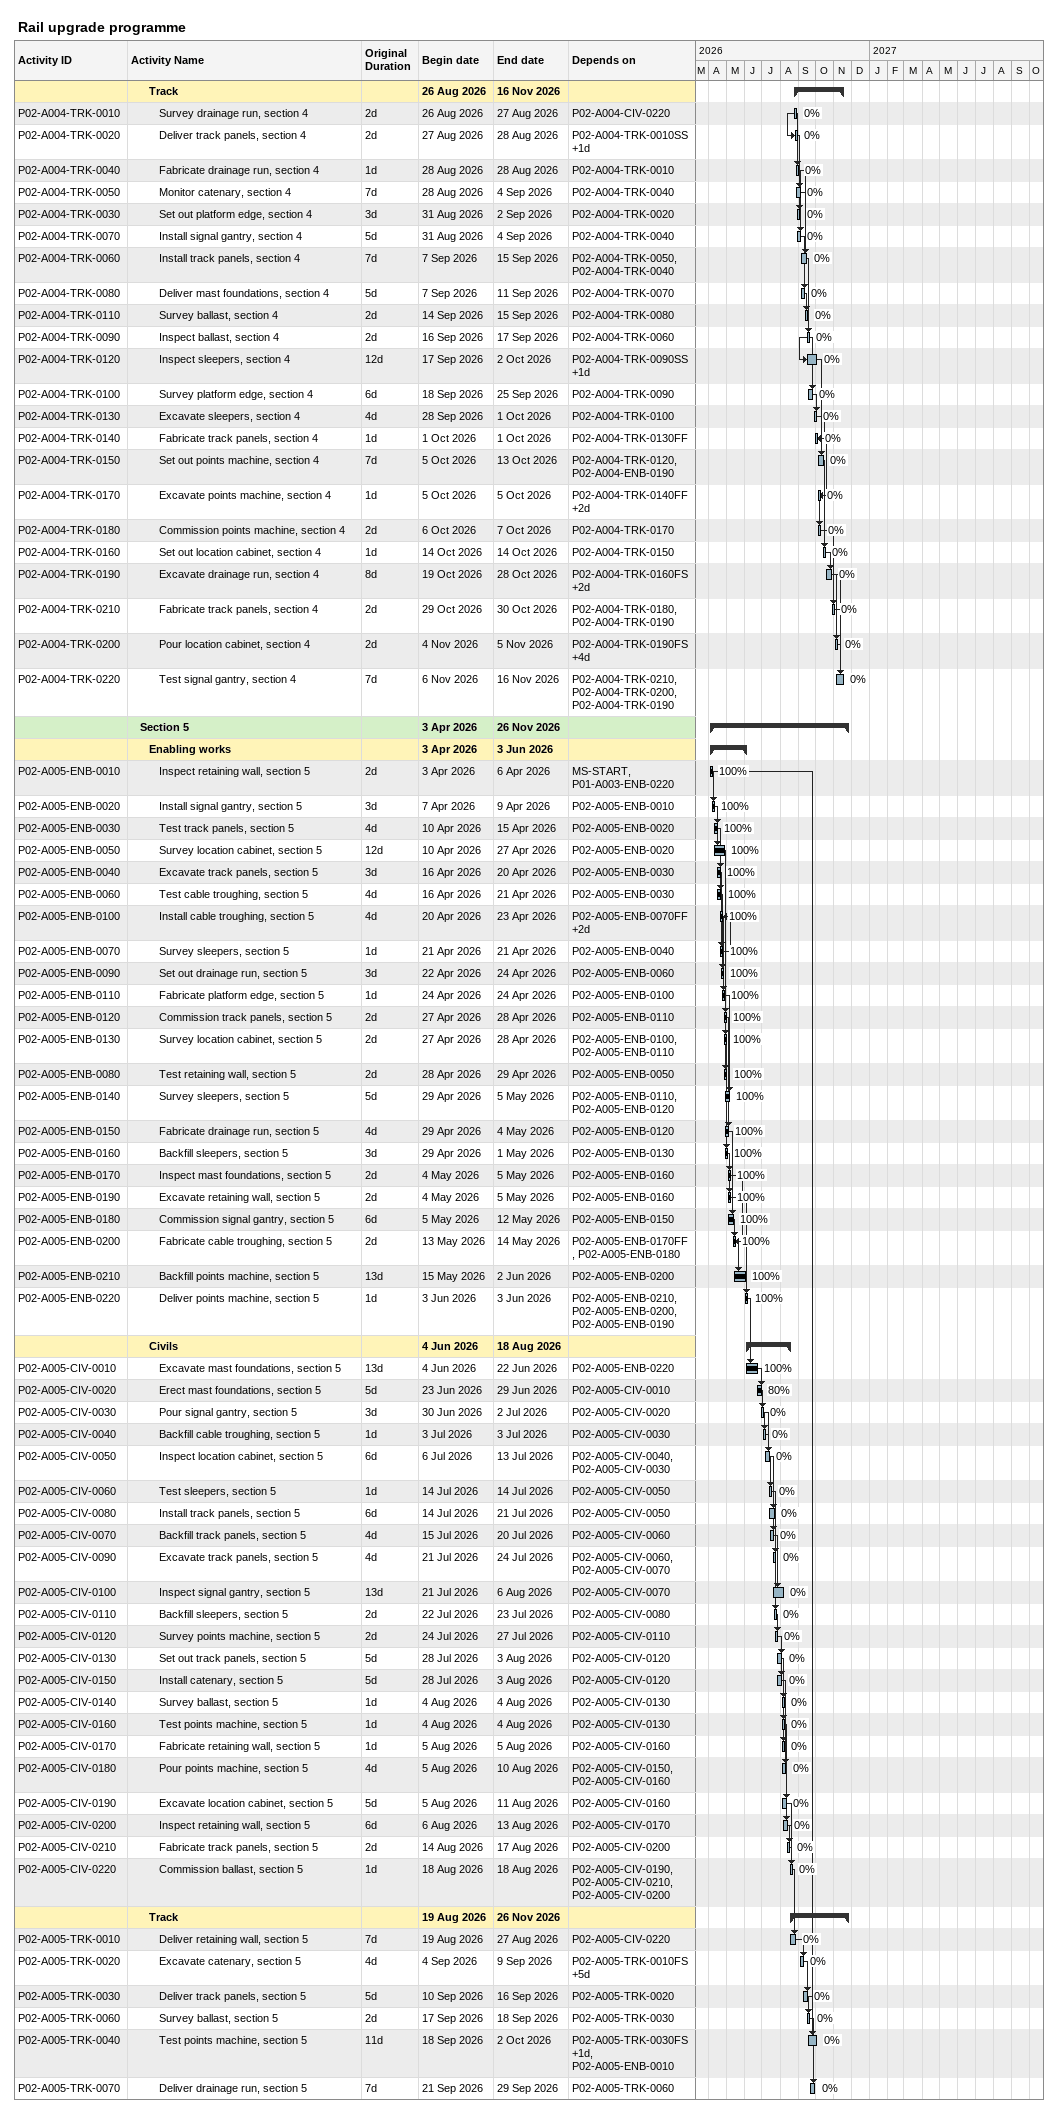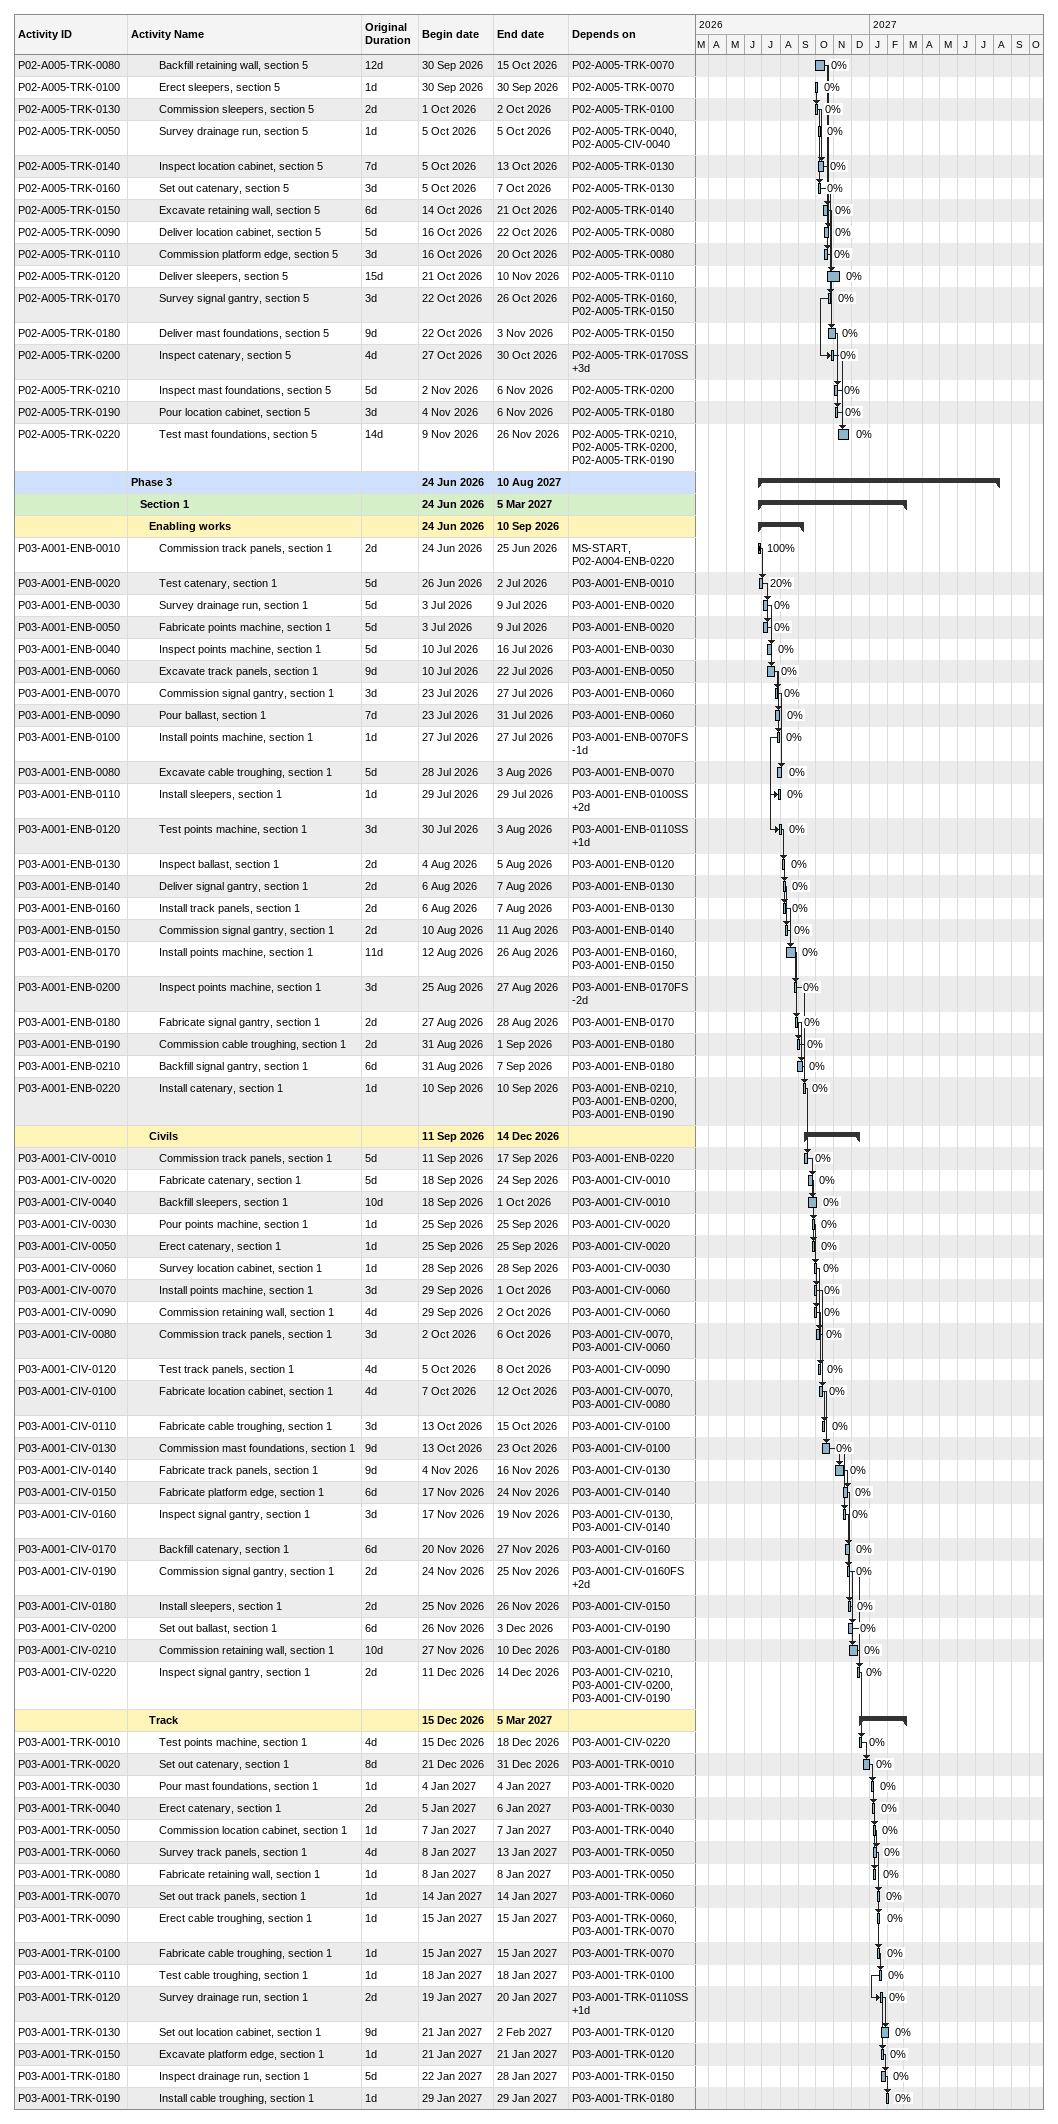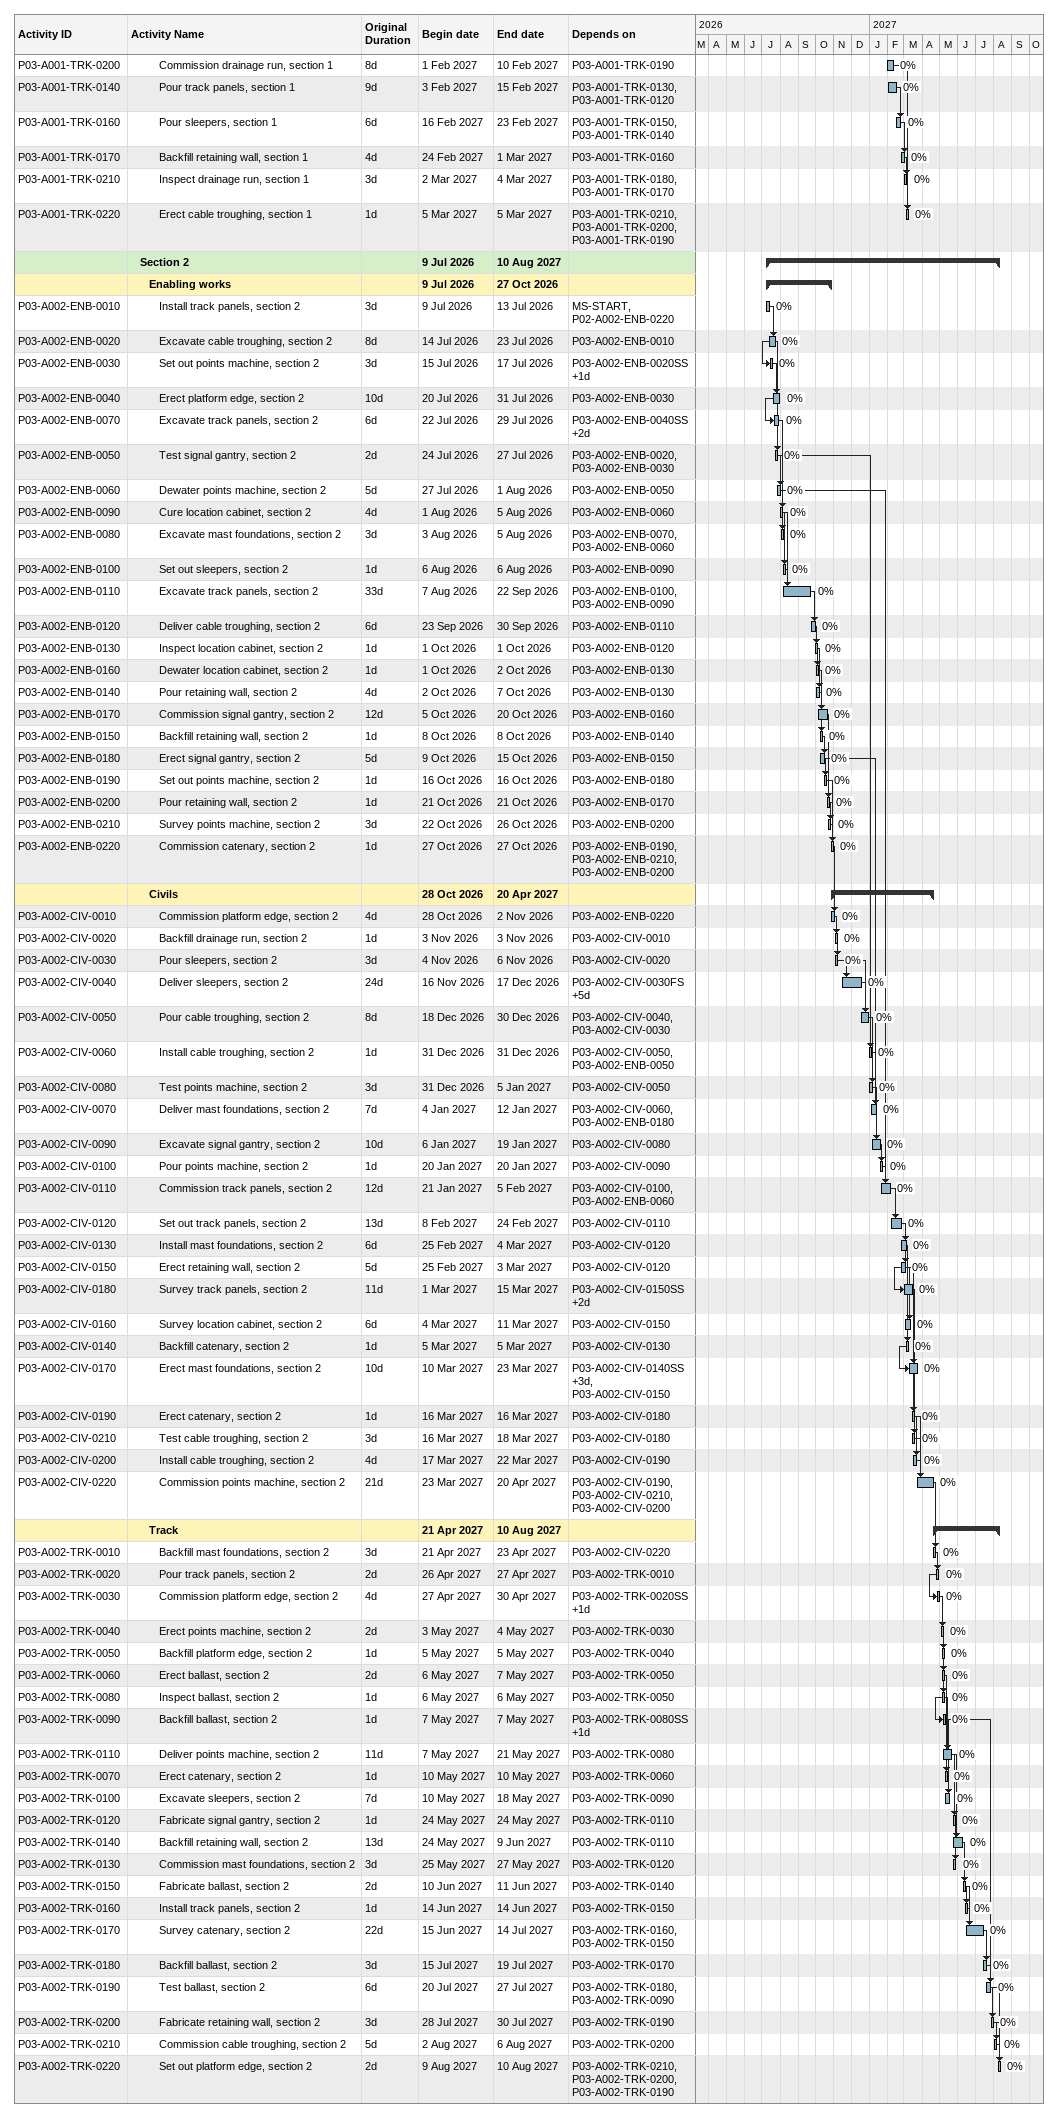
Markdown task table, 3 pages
Rail upgrade programme

| ID | Level | Task | Original duration | Start | Finish | Predecessors | % complete |
|---|---|---|---|---|---|---|---|
|  | 3 | **Track** |  | 2026-08-26 | 2026-11-16 |  |  |
| P02-A004-TRK-0010 | 4 | Survey drainage run, section 4 | 2d | 2026-08-26 | 2026-08-27 | P02-A004-CIV-0220 | 0 |
| P02-A004-TRK-0020 | 4 | Deliver track panels, section 4 | 2d | 2026-08-27 | 2026-08-28 | P02-A004-TRK-0010SS+1d | 0 |
| P02-A004-TRK-0040 | 4 | Fabricate drainage run, section 4 | 1d | 2026-08-28 | 2026-08-28 | P02-A004-TRK-0010 | 0 |
| P02-A004-TRK-0050 | 4 | Monitor catenary, section 4 | 7d | 2026-08-28 | 2026-09-04 | P02-A004-TRK-0040 | 0 |
| P02-A004-TRK-0030 | 4 | Set out platform edge, section 4 | 3d | 2026-08-31 | 2026-09-02 | P02-A004-TRK-0020 | 0 |
| P02-A004-TRK-0070 | 4 | Install signal gantry, section 4 | 5d | 2026-08-31 | 2026-09-04 | P02-A004-TRK-0040 | 0 |
| P02-A004-TRK-0060 | 4 | Install track panels, section 4 | 7d | 2026-09-07 | 2026-09-15 | P02-A004-TRK-0050, P02-A004-TRK-0040 | 0 |
| P02-A004-TRK-0080 | 4 | Deliver mast foundations, section 4 | 5d | 2026-09-07 | 2026-09-11 | P02-A004-TRK-0070 | 0 |
| P02-A004-TRK-0110 | 4 | Survey ballast, section 4 | 2d | 2026-09-14 | 2026-09-15 | P02-A004-TRK-0080 | 0 |
| P02-A004-TRK-0090 | 4 | Inspect ballast, section 4 | 2d | 2026-09-16 | 2026-09-17 | P02-A004-TRK-0060 | 0 |
| P02-A004-TRK-0120 | 4 | Inspect sleepers, section 4 | 12d | 2026-09-17 | 2026-10-02 | P02-A004-TRK-0090SS+1d | 0 |
| P02-A004-TRK-0100 | 4 | Survey platform edge, section 4 | 6d | 2026-09-18 | 2026-09-25 | P02-A004-TRK-0090 | 0 |
| P02-A004-TRK-0130 | 4 | Excavate sleepers, section 4 | 4d | 2026-09-28 | 2026-10-01 | P02-A004-TRK-0100 | 0 |
| P02-A004-TRK-0140 | 4 | Fabricate track panels, section 4 | 1d | 2026-10-01 | 2026-10-01 | P02-A004-TRK-0130FF | 0 |
| P02-A004-TRK-0150 | 4 | Set out points machine, section 4 | 7d | 2026-10-05 | 2026-10-13 | P02-A004-TRK-0120, P02-A004-ENB-0190 | 0 |
| P02-A004-TRK-0170 | 4 | Excavate points machine, section 4 | 1d | 2026-10-05 | 2026-10-05 | P02-A004-TRK-0140FF+2d | 0 |
| P02-A004-TRK-0180 | 4 | Commission points machine, section 4 | 2d | 2026-10-06 | 2026-10-07 | P02-A004-TRK-0170 | 0 |
| P02-A004-TRK-0160 | 4 | Set out location cabinet, section 4 | 1d | 2026-10-14 | 2026-10-14 | P02-A004-TRK-0150 | 0 |
| P02-A004-TRK-0190 | 4 | Excavate drainage run, section 4 | 8d | 2026-10-19 | 2026-10-28 | P02-A004-TRK-0160FS+2d | 0 |
| P02-A004-TRK-0210 | 4 | Fabricate track panels, section 4 | 2d | 2026-10-29 | 2026-10-30 | P02-A004-TRK-0180, P02-A004-TRK-0190 | 0 |
| P02-A004-TRK-0200 | 4 | Pour location cabinet, section 4 | 2d | 2026-11-04 | 2026-11-05 | P02-A004-TRK-0190FS+4d | 0 |
| P02-A004-TRK-0220 | 4 | Test signal gantry, section 4 | 7d | 2026-11-06 | 2026-11-16 | P02-A004-TRK-0210, P02-A004-TRK-0200, P02-A004-TRK-0190 | 0 |
|  | 2 | **Section 5** |  | 2026-04-03 | 2026-11-26 |  |  |
|  | 3 | **Enabling works** |  | 2026-04-03 | 2026-06-03 |  |  |
| P02-A005-ENB-0010 | 4 | Inspect retaining wall, section 5 | 2d | 2026-04-03 | 2026-04-06 | MS-START, P01-A003-ENB-0220 | 100 |
| P02-A005-ENB-0020 | 4 | Install signal gantry, section 5 | 3d | 2026-04-07 | 2026-04-09 | P02-A005-ENB-0010 | 100 |
| P02-A005-ENB-0030 | 4 | Test track panels, section 5 | 4d | 2026-04-10 | 2026-04-15 | P02-A005-ENB-0020 | 100 |
| P02-A005-ENB-0050 | 4 | Survey location cabinet, section 5 | 12d | 2026-04-10 | 2026-04-27 | P02-A005-ENB-0020 | 100 |
| P02-A005-ENB-0040 | 4 | Excavate track panels, section 5 | 3d | 2026-04-16 | 2026-04-20 | P02-A005-ENB-0030 | 100 |
| P02-A005-ENB-0060 | 4 | Test cable troughing, section 5 | 4d | 2026-04-16 | 2026-04-21 | P02-A005-ENB-0030 | 100 |
| P02-A005-ENB-0100 | 4 | Install cable troughing, section 5 | 4d | 2026-04-20 | 2026-04-23 | P02-A005-ENB-0070FF+2d | 100 |
| P02-A005-ENB-0070 | 4 | Survey sleepers, section 5 | 1d | 2026-04-21 | 2026-04-21 | P02-A005-ENB-0040 | 100 |
| P02-A005-ENB-0090 | 4 | Set out drainage run, section 5 | 3d | 2026-04-22 | 2026-04-24 | P02-A005-ENB-0060 | 100 |
| P02-A005-ENB-0110 | 4 | Fabricate platform edge, section 5 | 1d | 2026-04-24 | 2026-04-24 | P02-A005-ENB-0100 | 100 |
| P02-A005-ENB-0120 | 4 | Commission track panels, section 5 | 2d | 2026-04-27 | 2026-04-28 | P02-A005-ENB-0110 | 100 |
| P02-A005-ENB-0130 | 4 | Survey location cabinet, section 5 | 2d | 2026-04-27 | 2026-04-28 | P02-A005-ENB-0100, P02-A005-ENB-0110 | 100 |
| P02-A005-ENB-0080 | 4 | Test retaining wall, section 5 | 2d | 2026-04-28 | 2026-04-29 | P02-A005-ENB-0050 | 100 |
| P02-A005-ENB-0140 | 4 | Survey sleepers, section 5 | 5d | 2026-04-29 | 2026-05-05 | P02-A005-ENB-0110, P02-A005-ENB-0120 | 100 |
| P02-A005-ENB-0150 | 4 | Fabricate drainage run, section 5 | 4d | 2026-04-29 | 2026-05-04 | P02-A005-ENB-0120 | 100 |
| P02-A005-ENB-0160 | 4 | Backfill sleepers, section 5 | 3d | 2026-04-29 | 2026-05-01 | P02-A005-ENB-0130 | 100 |
| P02-A005-ENB-0170 | 4 | Inspect mast foundations, section 5 | 2d | 2026-05-04 | 2026-05-05 | P02-A005-ENB-0160 | 100 |
| P02-A005-ENB-0190 | 4 | Excavate retaining wall, section 5 | 2d | 2026-05-04 | 2026-05-05 | P02-A005-ENB-0160 | 100 |
| P02-A005-ENB-0180 | 4 | Commission signal gantry, section 5 | 6d | 2026-05-05 | 2026-05-12 | P02-A005-ENB-0150 | 100 |
| P02-A005-ENB-0200 | 4 | Fabricate cable troughing, section 5 | 2d | 2026-05-13 | 2026-05-14 | P02-A005-ENB-0170FF, P02-A005-ENB-0180 | 100 |
| P02-A005-ENB-0210 | 4 | Backfill points machine, section 5 | 13d | 2026-05-15 | 2026-06-02 | P02-A005-ENB-0200 | 100 |
| P02-A005-ENB-0220 | 4 | Deliver points machine, section 5 | 1d | 2026-06-03 | 2026-06-03 | P02-A005-ENB-0210, P02-A005-ENB-0200, P02-A005-ENB-0190 | 100 |
|  | 3 | **Civils** |  | 2026-06-04 | 2026-08-18 |  |  |
| P02-A005-CIV-0010 | 4 | Excavate mast foundations, section 5 | 13d | 2026-06-04 | 2026-06-22 | P02-A005-ENB-0220 | 100 |
| P02-A005-CIV-0020 | 4 | Erect mast foundations, section 5 | 5d | 2026-06-23 | 2026-06-29 | P02-A005-CIV-0010 | 80 |
| P02-A005-CIV-0030 | 4 | Pour signal gantry, section 5 | 3d | 2026-06-30 | 2026-07-02 | P02-A005-CIV-0020 | 0 |
| P02-A005-CIV-0040 | 4 | Backfill cable troughing, section 5 | 1d | 2026-07-03 | 2026-07-03 | P02-A005-CIV-0030 | 0 |
| P02-A005-CIV-0050 | 4 | Inspect location cabinet, section 5 | 6d | 2026-07-06 | 2026-07-13 | P02-A005-CIV-0040, P02-A005-CIV-0030 | 0 |
| P02-A005-CIV-0060 | 4 | Test sleepers, section 5 | 1d | 2026-07-14 | 2026-07-14 | P02-A005-CIV-0050 | 0 |
| P02-A005-CIV-0080 | 4 | Install track panels, section 5 | 6d | 2026-07-14 | 2026-07-21 | P02-A005-CIV-0050 | 0 |
| P02-A005-CIV-0070 | 4 | Backfill track panels, section 5 | 4d | 2026-07-15 | 2026-07-20 | P02-A005-CIV-0060 | 0 |
| P02-A005-CIV-0090 | 4 | Excavate track panels, section 5 | 4d | 2026-07-21 | 2026-07-24 | P02-A005-CIV-0060, P02-A005-CIV-0070 | 0 |
| P02-A005-CIV-0100 | 4 | Inspect signal gantry, section 5 | 13d | 2026-07-21 | 2026-08-06 | P02-A005-CIV-0070 | 0 |
| P02-A005-CIV-0110 | 4 | Backfill sleepers, section 5 | 2d | 2026-07-22 | 2026-07-23 | P02-A005-CIV-0080 | 0 |
| P02-A005-CIV-0120 | 4 | Survey points machine, section 5 | 2d | 2026-07-24 | 2026-07-27 | P02-A005-CIV-0110 | 0 |
| P02-A005-CIV-0130 | 4 | Set out track panels, section 5 | 5d | 2026-07-28 | 2026-08-03 | P02-A005-CIV-0120 | 0 |
| P02-A005-CIV-0150 | 4 | Install catenary, section 5 | 5d | 2026-07-28 | 2026-08-03 | P02-A005-CIV-0120 | 0 |
| P02-A005-CIV-0140 | 4 | Survey ballast, section 5 | 1d | 2026-08-04 | 2026-08-04 | P02-A005-CIV-0130 | 0 |
| P02-A005-CIV-0160 | 4 | Test points machine, section 5 | 1d | 2026-08-04 | 2026-08-04 | P02-A005-CIV-0130 | 0 |
| P02-A005-CIV-0170 | 4 | Fabricate retaining wall, section 5 | 1d | 2026-08-05 | 2026-08-05 | P02-A005-CIV-0160 | 0 |
| P02-A005-CIV-0180 | 4 | Pour points machine, section 5 | 4d | 2026-08-05 | 2026-08-10 | P02-A005-CIV-0150, P02-A005-CIV-0160 | 0 |
| P02-A005-CIV-0190 | 4 | Excavate location cabinet, section 5 | 5d | 2026-08-05 | 2026-08-11 | P02-A005-CIV-0160 | 0 |
| P02-A005-CIV-0200 | 4 | Inspect retaining wall, section 5 | 6d | 2026-08-06 | 2026-08-13 | P02-A005-CIV-0170 | 0 |
| P02-A005-CIV-0210 | 4 | Fabricate track panels, section 5 | 2d | 2026-08-14 | 2026-08-17 | P02-A005-CIV-0200 | 0 |
| P02-A005-CIV-0220 | 4 | Commission ballast, section 5 | 1d | 2026-08-18 | 2026-08-18 | P02-A005-CIV-0190, P02-A005-CIV-0210, P02-A005-CIV-0200 | 0 |
|  | 3 | **Track** |  | 2026-08-19 | 2026-11-26 |  |  |
| P02-A005-TRK-0010 | 4 | Deliver retaining wall, section 5 | 7d | 2026-08-19 | 2026-08-27 | P02-A005-CIV-0220 | 0 |
| P02-A005-TRK-0020 | 4 | Excavate catenary, section 5 | 4d | 2026-09-04 | 2026-09-09 | P02-A005-TRK-0010FS+5d | 0 |
| P02-A005-TRK-0030 | 4 | Deliver track panels, section 5 | 5d | 2026-09-10 | 2026-09-16 | P02-A005-TRK-0020 | 0 |
| P02-A005-TRK-0060 | 4 | Survey ballast, section 5 | 2d | 2026-09-17 | 2026-09-18 | P02-A005-TRK-0030 | 0 |
| P02-A005-TRK-0040 | 4 | Test points machine, section 5 | 11d | 2026-09-18 | 2026-10-02 | P02-A005-TRK-0030FS+1d, P02-A005-ENB-0010 | 0 |
| P02-A005-TRK-0070 | 4 | Deliver drainage run, section 5 | 7d | 2026-09-21 | 2026-09-29 | P02-A005-TRK-0060 | 0 |
| P02-A005-TRK-0080 | 4 | Backfill retaining wall, section 5 | 12d | 2026-09-30 | 2026-10-15 | P02-A005-TRK-0070 | 0 |
| P02-A005-TRK-0100 | 4 | Erect sleepers, section 5 | 1d | 2026-09-30 | 2026-09-30 | P02-A005-TRK-0070 | 0 |
| P02-A005-TRK-0130 | 4 | Commission sleepers, section 5 | 2d | 2026-10-01 | 2026-10-02 | P02-A005-TRK-0100 | 0 |
| P02-A005-TRK-0050 | 4 | Survey drainage run, section 5 | 1d | 2026-10-05 | 2026-10-05 | P02-A005-TRK-0040, P02-A005-CIV-0040 | 0 |
| P02-A005-TRK-0140 | 4 | Inspect location cabinet, section 5 | 7d | 2026-10-05 | 2026-10-13 | P02-A005-TRK-0130 | 0 |
| P02-A005-TRK-0160 | 4 | Set out catenary, section 5 | 3d | 2026-10-05 | 2026-10-07 | P02-A005-TRK-0130 | 0 |
| P02-A005-TRK-0150 | 4 | Excavate retaining wall, section 5 | 6d | 2026-10-14 | 2026-10-21 | P02-A005-TRK-0140 | 0 |
| P02-A005-TRK-0090 | 4 | Deliver location cabinet, section 5 | 5d | 2026-10-16 | 2026-10-22 | P02-A005-TRK-0080 | 0 |
| P02-A005-TRK-0110 | 4 | Commission platform edge, section 5 | 3d | 2026-10-16 | 2026-10-20 | P02-A005-TRK-0080 | 0 |
| P02-A005-TRK-0120 | 4 | Deliver sleepers, section 5 | 15d | 2026-10-21 | 2026-11-10 | P02-A005-TRK-0110 | 0 |
| P02-A005-TRK-0170 | 4 | Survey signal gantry, section 5 | 3d | 2026-10-22 | 2026-10-26 | P02-A005-TRK-0160, P02-A005-TRK-0150 | 0 |
| P02-A005-TRK-0180 | 4 | Deliver mast foundations, section 5 | 9d | 2026-10-22 | 2026-11-03 | P02-A005-TRK-0150 | 0 |
| P02-A005-TRK-0200 | 4 | Inspect catenary, section 5 | 4d | 2026-10-27 | 2026-10-30 | P02-A005-TRK-0170SS+3d | 0 |
| P02-A005-TRK-0210 | 4 | Inspect mast foundations, section 5 | 5d | 2026-11-02 | 2026-11-06 | P02-A005-TRK-0200 | 0 |
| P02-A005-TRK-0190 | 4 | Pour location cabinet, section 5 | 3d | 2026-11-04 | 2026-11-06 | P02-A005-TRK-0180 | 0 |
| P02-A005-TRK-0220 | 4 | Test mast foundations, section 5 | 14d | 2026-11-09 | 2026-11-26 | P02-A005-TRK-0210, P02-A005-TRK-0200, P02-A005-TRK-0190 | 0 |
|  | 1 | **Phase 3** |  | 2026-06-24 | 2027-08-10 |  |  |
|  | 2 | **Section 1** |  | 2026-06-24 | 2027-03-05 |  |  |
|  | 3 | **Enabling works** |  | 2026-06-24 | 2026-09-10 |  |  |
| P03-A001-ENB-0010 | 4 | Commission track panels, section 1 | 2d | 2026-06-24 | 2026-06-25 | MS-START, P02-A004-ENB-0220 | 100 |
| P03-A001-ENB-0020 | 4 | Test catenary, section 1 | 5d | 2026-06-26 | 2026-07-02 | P03-A001-ENB-0010 | 20 |
| P03-A001-ENB-0030 | 4 | Survey drainage run, section 1 | 5d | 2026-07-03 | 2026-07-09 | P03-A001-ENB-0020 | 0 |
| P03-A001-ENB-0050 | 4 | Fabricate points machine, section 1 | 5d | 2026-07-03 | 2026-07-09 | P03-A001-ENB-0020 | 0 |
| P03-A001-ENB-0040 | 4 | Inspect points machine, section 1 | 5d | 2026-07-10 | 2026-07-16 | P03-A001-ENB-0030 | 0 |
| P03-A001-ENB-0060 | 4 | Excavate track panels, section 1 | 9d | 2026-07-10 | 2026-07-22 | P03-A001-ENB-0050 | 0 |
| P03-A001-ENB-0070 | 4 | Commission signal gantry, section 1 | 3d | 2026-07-23 | 2026-07-27 | P03-A001-ENB-0060 | 0 |
| P03-A001-ENB-0090 | 4 | Pour ballast, section 1 | 7d | 2026-07-23 | 2026-07-31 | P03-A001-ENB-0060 | 0 |
| P03-A001-ENB-0100 | 4 | Install points machine, section 1 | 1d | 2026-07-27 | 2026-07-27 | P03-A001-ENB-0070FS-1d | 0 |
| P03-A001-ENB-0080 | 4 | Excavate cable troughing, section 1 | 5d | 2026-07-28 | 2026-08-03 | P03-A001-ENB-0070 | 0 |
| P03-A001-ENB-0110 | 4 | Install sleepers, section 1 | 1d | 2026-07-29 | 2026-07-29 | P03-A001-ENB-0100SS+2d | 0 |
| P03-A001-ENB-0120 | 4 | Test points machine, section 1 | 3d | 2026-07-30 | 2026-08-03 | P03-A001-ENB-0110SS+1d | 0 |
| P03-A001-ENB-0130 | 4 | Inspect ballast, section 1 | 2d | 2026-08-04 | 2026-08-05 | P03-A001-ENB-0120 | 0 |
| P03-A001-ENB-0140 | 4 | Deliver signal gantry, section 1 | 2d | 2026-08-06 | 2026-08-07 | P03-A001-ENB-0130 | 0 |
| P03-A001-ENB-0160 | 4 | Install track panels, section 1 | 2d | 2026-08-06 | 2026-08-07 | P03-A001-ENB-0130 | 0 |
| P03-A001-ENB-0150 | 4 | Commission signal gantry, section 1 | 2d | 2026-08-10 | 2026-08-11 | P03-A001-ENB-0140 | 0 |
| P03-A001-ENB-0170 | 4 | Install points machine, section 1 | 11d | 2026-08-12 | 2026-08-26 | P03-A001-ENB-0160, P03-A001-ENB-0150 | 0 |
| P03-A001-ENB-0200 | 4 | Inspect points machine, section 1 | 3d | 2026-08-25 | 2026-08-27 | P03-A001-ENB-0170FS-2d | 0 |
| P03-A001-ENB-0180 | 4 | Fabricate signal gantry, section 1 | 2d | 2026-08-27 | 2026-08-28 | P03-A001-ENB-0170 | 0 |
| P03-A001-ENB-0190 | 4 | Commission cable troughing, section 1 | 2d | 2026-08-31 | 2026-09-01 | P03-A001-ENB-0180 | 0 |
| P03-A001-ENB-0210 | 4 | Backfill signal gantry, section 1 | 6d | 2026-08-31 | 2026-09-07 | P03-A001-ENB-0180 | 0 |
| P03-A001-ENB-0220 | 4 | Install catenary, section 1 | 1d | 2026-09-10 | 2026-09-10 | P03-A001-ENB-0210, P03-A001-ENB-0200, P03-A001-ENB-0190 | 0 |
|  | 3 | **Civils** |  | 2026-09-11 | 2026-12-14 |  |  |
| P03-A001-CIV-0010 | 4 | Commission track panels, section 1 | 5d | 2026-09-11 | 2026-09-17 | P03-A001-ENB-0220 | 0 |
| P03-A001-CIV-0020 | 4 | Fabricate catenary, section 1 | 5d | 2026-09-18 | 2026-09-24 | P03-A001-CIV-0010 | 0 |
| P03-A001-CIV-0040 | 4 | Backfill sleepers, section 1 | 10d | 2026-09-18 | 2026-10-01 | P03-A001-CIV-0010 | 0 |
| P03-A001-CIV-0030 | 4 | Pour points machine, section 1 | 1d | 2026-09-25 | 2026-09-25 | P03-A001-CIV-0020 | 0 |
| P03-A001-CIV-0050 | 4 | Erect catenary, section 1 | 1d | 2026-09-25 | 2026-09-25 | P03-A001-CIV-0020 | 0 |
| P03-A001-CIV-0060 | 4 | Survey location cabinet, section 1 | 1d | 2026-09-28 | 2026-09-28 | P03-A001-CIV-0030 | 0 |
| P03-A001-CIV-0070 | 4 | Install points machine, section 1 | 3d | 2026-09-29 | 2026-10-01 | P03-A001-CIV-0060 | 0 |
| P03-A001-CIV-0090 | 4 | Commission retaining wall, section 1 | 4d | 2026-09-29 | 2026-10-02 | P03-A001-CIV-0060 | 0 |
| P03-A001-CIV-0080 | 4 | Commission track panels, section 1 | 3d | 2026-10-02 | 2026-10-06 | P03-A001-CIV-0070, P03-A001-CIV-0060 | 0 |
| P03-A001-CIV-0120 | 4 | Test track panels, section 1 | 4d | 2026-10-05 | 2026-10-08 | P03-A001-CIV-0090 | 0 |
| P03-A001-CIV-0100 | 4 | Fabricate location cabinet, section 1 | 4d | 2026-10-07 | 2026-10-12 | P03-A001-CIV-0070, P03-A001-CIV-0080 | 0 |
| P03-A001-CIV-0110 | 4 | Fabricate cable troughing, section 1 | 3d | 2026-10-13 | 2026-10-15 | P03-A001-CIV-0100 | 0 |
| P03-A001-CIV-0130 | 4 | Commission mast foundations, section 1 | 9d | 2026-10-13 | 2026-10-23 | P03-A001-CIV-0100 | 0 |
| P03-A001-CIV-0140 | 4 | Fabricate track panels, section 1 | 9d | 2026-11-04 | 2026-11-16 | P03-A001-CIV-0130 | 0 |
| P03-A001-CIV-0150 | 4 | Fabricate platform edge, section 1 | 6d | 2026-11-17 | 2026-11-24 | P03-A001-CIV-0140 | 0 |
| P03-A001-CIV-0160 | 4 | Inspect signal gantry, section 1 | 3d | 2026-11-17 | 2026-11-19 | P03-A001-CIV-0130, P03-A001-CIV-0140 | 0 |
| P03-A001-CIV-0170 | 4 | Backfill catenary, section 1 | 6d | 2026-11-20 | 2026-11-27 | P03-A001-CIV-0160 | 0 |
| P03-A001-CIV-0190 | 4 | Commission signal gantry, section 1 | 2d | 2026-11-24 | 2026-11-25 | P03-A001-CIV-0160FS+2d | 0 |
| P03-A001-CIV-0180 | 4 | Install sleepers, section 1 | 2d | 2026-11-25 | 2026-11-26 | P03-A001-CIV-0150 | 0 |
| P03-A001-CIV-0200 | 4 | Set out ballast, section 1 | 6d | 2026-11-26 | 2026-12-03 | P03-A001-CIV-0190 | 0 |
| P03-A001-CIV-0210 | 4 | Commission retaining wall, section 1 | 10d | 2026-11-27 | 2026-12-10 | P03-A001-CIV-0180 | 0 |
| P03-A001-CIV-0220 | 4 | Inspect signal gantry, section 1 | 2d | 2026-12-11 | 2026-12-14 | P03-A001-CIV-0210, P03-A001-CIV-0200, P03-A001-CIV-0190 | 0 |
|  | 3 | **Track** |  | 2026-12-15 | 2027-03-05 |  |  |
| P03-A001-TRK-0010 | 4 | Test points machine, section 1 | 4d | 2026-12-15 | 2026-12-18 | P03-A001-CIV-0220 | 0 |
| P03-A001-TRK-0020 | 4 | Set out catenary, section 1 | 8d | 2026-12-21 | 2026-12-31 | P03-A001-TRK-0010 | 0 |
| P03-A001-TRK-0030 | 4 | Pour mast foundations, section 1 | 1d | 2027-01-04 | 2027-01-04 | P03-A001-TRK-0020 | 0 |
| P03-A001-TRK-0040 | 4 | Erect catenary, section 1 | 2d | 2027-01-05 | 2027-01-06 | P03-A001-TRK-0030 | 0 |
| P03-A001-TRK-0050 | 4 | Commission location cabinet, section 1 | 1d | 2027-01-07 | 2027-01-07 | P03-A001-TRK-0040 | 0 |
| P03-A001-TRK-0060 | 4 | Survey track panels, section 1 | 4d | 2027-01-08 | 2027-01-13 | P03-A001-TRK-0050 | 0 |
| P03-A001-TRK-0080 | 4 | Fabricate retaining wall, section 1 | 1d | 2027-01-08 | 2027-01-08 | P03-A001-TRK-0050 | 0 |
| P03-A001-TRK-0070 | 4 | Set out track panels, section 1 | 1d | 2027-01-14 | 2027-01-14 | P03-A001-TRK-0060 | 0 |
| P03-A001-TRK-0090 | 4 | Erect cable troughing, section 1 | 1d | 2027-01-15 | 2027-01-15 | P03-A001-TRK-0060, P03-A001-TRK-0070 | 0 |
| P03-A001-TRK-0100 | 4 | Fabricate cable troughing, section 1 | 1d | 2027-01-15 | 2027-01-15 | P03-A001-TRK-0070 | 0 |
| P03-A001-TRK-0110 | 4 | Test cable troughing, section 1 | 1d | 2027-01-18 | 2027-01-18 | P03-A001-TRK-0100 | 0 |
| P03-A001-TRK-0120 | 4 | Survey drainage run, section 1 | 2d | 2027-01-19 | 2027-01-20 | P03-A001-TRK-0110SS+1d | 0 |
| P03-A001-TRK-0130 | 4 | Set out location cabinet, section 1 | 9d | 2027-01-21 | 2027-02-02 | P03-A001-TRK-0120 | 0 |
| P03-A001-TRK-0150 | 4 | Excavate platform edge, section 1 | 1d | 2027-01-21 | 2027-01-21 | P03-A001-TRK-0120 | 0 |
| P03-A001-TRK-0180 | 4 | Inspect drainage run, section 1 | 5d | 2027-01-22 | 2027-01-28 | P03-A001-TRK-0150 | 0 |
| P03-A001-TRK-0190 | 4 | Install cable troughing, section 1 | 1d | 2027-01-29 | 2027-01-29 | P03-A001-TRK-0180 | 0 |
| P03-A001-TRK-0200 | 4 | Commission drainage run, section 1 | 8d | 2027-02-01 | 2027-02-10 | P03-A001-TRK-0190 | 0 |
| P03-A001-TRK-0140 | 4 | Pour track panels, section 1 | 9d | 2027-02-03 | 2027-02-15 | P03-A001-TRK-0130, P03-A001-TRK-0120 | 0 |
| P03-A001-TRK-0160 | 4 | Pour sleepers, section 1 | 6d | 2027-02-16 | 2027-02-23 | P03-A001-TRK-0150, P03-A001-TRK-0140 | 0 |
| P03-A001-TRK-0170 | 4 | Backfill retaining wall, section 1 | 4d | 2027-02-24 | 2027-03-01 | P03-A001-TRK-0160 | 0 |
| P03-A001-TRK-0210 | 4 | Inspect drainage run, section 1 | 3d | 2027-03-02 | 2027-03-04 | P03-A001-TRK-0180, P03-A001-TRK-0170 | 0 |
| P03-A001-TRK-0220 | 4 | Erect cable troughing, section 1 | 1d | 2027-03-05 | 2027-03-05 | P03-A001-TRK-0210, P03-A001-TRK-0200, P03-A001-TRK-0190 | 0 |
|  | 2 | **Section 2** |  | 2026-07-09 | 2027-08-10 |  |  |
|  | 3 | **Enabling works** |  | 2026-07-09 | 2026-10-27 |  |  |
| P03-A002-ENB-0010 | 4 | Install track panels, section 2 | 3d | 2026-07-09 | 2026-07-13 | MS-START, P02-A002-ENB-0220 | 0 |
| P03-A002-ENB-0020 | 4 | Excavate cable troughing, section 2 | 8d | 2026-07-14 | 2026-07-23 | P03-A002-ENB-0010 | 0 |
| P03-A002-ENB-0030 | 4 | Set out points machine, section 2 | 3d | 2026-07-15 | 2026-07-17 | P03-A002-ENB-0020SS+1d | 0 |
| P03-A002-ENB-0040 | 4 | Erect platform edge, section 2 | 10d | 2026-07-20 | 2026-07-31 | P03-A002-ENB-0030 | 0 |
| P03-A002-ENB-0070 | 4 | Excavate track panels, section 2 | 6d | 2026-07-22 | 2026-07-29 | P03-A002-ENB-0040SS+2d | 0 |
| P03-A002-ENB-0050 | 4 | Test signal gantry, section 2 | 2d | 2026-07-24 | 2026-07-27 | P03-A002-ENB-0020, P03-A002-ENB-0030 | 0 |
| P03-A002-ENB-0060 | 4 | Dewater points machine, section 2 | 5d | 2026-07-27 | 2026-08-01 | P03-A002-ENB-0050 | 0 |
| P03-A002-ENB-0090 | 4 | Cure location cabinet, section 2 | 4d | 2026-08-01 | 2026-08-05 | P03-A002-ENB-0060 | 0 |
| P03-A002-ENB-0080 | 4 | Excavate mast foundations, section 2 | 3d | 2026-08-03 | 2026-08-05 | P03-A002-ENB-0070, P03-A002-ENB-0060 | 0 |
| P03-A002-ENB-0100 | 4 | Set out sleepers, section 2 | 1d | 2026-08-06 | 2026-08-06 | P03-A002-ENB-0090 | 0 |
| P03-A002-ENB-0110 | 4 | Excavate track panels, section 2 | 33d | 2026-08-07 | 2026-09-22 | P03-A002-ENB-0100, P03-A002-ENB-0090 | 0 |
| P03-A002-ENB-0120 | 4 | Deliver cable troughing, section 2 | 6d | 2026-09-23 | 2026-09-30 | P03-A002-ENB-0110 | 0 |
| P03-A002-ENB-0130 | 4 | Inspect location cabinet, section 2 | 1d | 2026-10-01 | 2026-10-01 | P03-A002-ENB-0120 | 0 |
| P03-A002-ENB-0160 | 4 | Dewater location cabinet, section 2 | 1d | 2026-10-01 | 2026-10-02 | P03-A002-ENB-0130 | 0 |
| P03-A002-ENB-0140 | 4 | Pour retaining wall, section 2 | 4d | 2026-10-02 | 2026-10-07 | P03-A002-ENB-0130 | 0 |
| P03-A002-ENB-0170 | 4 | Commission signal gantry, section 2 | 12d | 2026-10-05 | 2026-10-20 | P03-A002-ENB-0160 | 0 |
| P03-A002-ENB-0150 | 4 | Backfill retaining wall, section 2 | 1d | 2026-10-08 | 2026-10-08 | P03-A002-ENB-0140 | 0 |
| P03-A002-ENB-0180 | 4 | Erect signal gantry, section 2 | 5d | 2026-10-09 | 2026-10-15 | P03-A002-ENB-0150 | 0 |
| P03-A002-ENB-0190 | 4 | Set out points machine, section 2 | 1d | 2026-10-16 | 2026-10-16 | P03-A002-ENB-0180 | 0 |
| P03-A002-ENB-0200 | 4 | Pour retaining wall, section 2 | 1d | 2026-10-21 | 2026-10-21 | P03-A002-ENB-0170 | 0 |
| P03-A002-ENB-0210 | 4 | Survey points machine, section 2 | 3d | 2026-10-22 | 2026-10-26 | P03-A002-ENB-0200 | 0 |
| P03-A002-ENB-0220 | 4 | Commission catenary, section 2 | 1d | 2026-10-27 | 2026-10-27 | P03-A002-ENB-0190, P03-A002-ENB-0210, P03-A002-ENB-0200 | 0 |
|  | 3 | **Civils** |  | 2026-10-28 | 2027-04-20 |  |  |
| P03-A002-CIV-0010 | 4 | Commission platform edge, section 2 | 4d | 2026-10-28 | 2026-11-02 | P03-A002-ENB-0220 | 0 |
| P03-A002-CIV-0020 | 4 | Backfill drainage run, section 2 | 1d | 2026-11-03 | 2026-11-03 | P03-A002-CIV-0010 | 0 |
| P03-A002-CIV-0030 | 4 | Pour sleepers, section 2 | 3d | 2026-11-04 | 2026-11-06 | P03-A002-CIV-0020 | 0 |
| P03-A002-CIV-0040 | 4 | Deliver sleepers, section 2 | 24d | 2026-11-16 | 2026-12-17 | P03-A002-CIV-0030FS+5d | 0 |
| P03-A002-CIV-0050 | 4 | Pour cable troughing, section 2 | 8d | 2026-12-18 | 2026-12-30 | P03-A002-CIV-0040, P03-A002-CIV-0030 | 0 |
| P03-A002-CIV-0060 | 4 | Install cable troughing, section 2 | 1d | 2026-12-31 | 2026-12-31 | P03-A002-CIV-0050, P03-A002-ENB-0050 | 0 |
| P03-A002-CIV-0080 | 4 | Test points machine, section 2 | 3d | 2026-12-31 | 2027-01-05 | P03-A002-CIV-0050 | 0 |
| P03-A002-CIV-0070 | 4 | Deliver mast foundations, section 2 | 7d | 2027-01-04 | 2027-01-12 | P03-A002-CIV-0060, P03-A002-ENB-0180 | 0 |
| P03-A002-CIV-0090 | 4 | Excavate signal gantry, section 2 | 10d | 2027-01-06 | 2027-01-19 | P03-A002-CIV-0080 | 0 |
| P03-A002-CIV-0100 | 4 | Pour points machine, section 2 | 1d | 2027-01-20 | 2027-01-20 | P03-A002-CIV-0090 | 0 |
| P03-A002-CIV-0110 | 4 | Commission track panels, section 2 | 12d | 2027-01-21 | 2027-02-05 | P03-A002-CIV-0100, P03-A002-ENB-0060 | 0 |
| P03-A002-CIV-0120 | 4 | Set out track panels, section 2 | 13d | 2027-02-08 | 2027-02-24 | P03-A002-CIV-0110 | 0 |
| P03-A002-CIV-0130 | 4 | Install mast foundations, section 2 | 6d | 2027-02-25 | 2027-03-04 | P03-A002-CIV-0120 | 0 |
| P03-A002-CIV-0150 | 4 | Erect retaining wall, section 2 | 5d | 2027-02-25 | 2027-03-03 | P03-A002-CIV-0120 | 0 |
| P03-A002-CIV-0180 | 4 | Survey track panels, section 2 | 11d | 2027-03-01 | 2027-03-15 | P03-A002-CIV-0150SS+2d | 0 |
| P03-A002-CIV-0160 | 4 | Survey location cabinet, section 2 | 6d | 2027-03-04 | 2027-03-11 | P03-A002-CIV-0150 | 0 |
| P03-A002-CIV-0140 | 4 | Backfill catenary, section 2 | 1d | 2027-03-05 | 2027-03-05 | P03-A002-CIV-0130 | 0 |
| P03-A002-CIV-0170 | 4 | Erect mast foundations, section 2 | 10d | 2027-03-10 | 2027-03-23 | P03-A002-CIV-0140SS+3d, P03-A002-CIV-0150 | 0 |
| P03-A002-CIV-0190 | 4 | Erect catenary, section 2 | 1d | 2027-03-16 | 2027-03-16 | P03-A002-CIV-0180 | 0 |
| P03-A002-CIV-0210 | 4 | Test cable troughing, section 2 | 3d | 2027-03-16 | 2027-03-18 | P03-A002-CIV-0180 | 0 |
| P03-A002-CIV-0200 | 4 | Install cable troughing, section 2 | 4d | 2027-03-17 | 2027-03-22 | P03-A002-CIV-0190 | 0 |
| P03-A002-CIV-0220 | 4 | Commission points machine, section 2 | 21d | 2027-03-23 | 2027-04-20 | P03-A002-CIV-0190, P03-A002-CIV-0210, P03-A002-CIV-0200 | 0 |
|  | 3 | **Track** |  | 2027-04-21 | 2027-08-10 |  |  |
| P03-A002-TRK-0010 | 4 | Backfill mast foundations, section 2 | 3d | 2027-04-21 | 2027-04-23 | P03-A002-CIV-0220 | 0 |
| P03-A002-TRK-0020 | 4 | Pour track panels, section 2 | 2d | 2027-04-26 | 2027-04-27 | P03-A002-TRK-0010 | 0 |
| P03-A002-TRK-0030 | 4 | Commission platform edge, section 2 | 4d | 2027-04-27 | 2027-04-30 | P03-A002-TRK-0020SS+1d | 0 |
| P03-A002-TRK-0040 | 4 | Erect points machine, section 2 | 2d | 2027-05-03 | 2027-05-04 | P03-A002-TRK-0030 | 0 |
| P03-A002-TRK-0050 | 4 | Backfill platform edge, section 2 | 1d | 2027-05-05 | 2027-05-05 | P03-A002-TRK-0040 | 0 |
| P03-A002-TRK-0060 | 4 | Erect ballast, section 2 | 2d | 2027-05-06 | 2027-05-07 | P03-A002-TRK-0050 | 0 |
| P03-A002-TRK-0080 | 4 | Inspect ballast, section 2 | 1d | 2027-05-06 | 2027-05-06 | P03-A002-TRK-0050 | 0 |
| P03-A002-TRK-0090 | 4 | Backfill ballast, section 2 | 1d | 2027-05-07 | 2027-05-07 | P03-A002-TRK-0080SS+1d | 0 |
| P03-A002-TRK-0110 | 4 | Deliver points machine, section 2 | 11d | 2027-05-07 | 2027-05-21 | P03-A002-TRK-0080 | 0 |
| P03-A002-TRK-0070 | 4 | Erect catenary, section 2 | 1d | 2027-05-10 | 2027-05-10 | P03-A002-TRK-0060 | 0 |
| P03-A002-TRK-0100 | 4 | Excavate sleepers, section 2 | 7d | 2027-05-10 | 2027-05-18 | P03-A002-TRK-0090 | 0 |
| P03-A002-TRK-0120 | 4 | Fabricate signal gantry, section 2 | 1d | 2027-05-24 | 2027-05-24 | P03-A002-TRK-0110 | 0 |
| P03-A002-TRK-0140 | 4 | Backfill retaining wall, section 2 | 13d | 2027-05-24 | 2027-06-09 | P03-A002-TRK-0110 | 0 |
| P03-A002-TRK-0130 | 4 | Commission mast foundations, section 2 | 3d | 2027-05-25 | 2027-05-27 | P03-A002-TRK-0120 | 0 |
| P03-A002-TRK-0150 | 4 | Fabricate ballast, section 2 | 2d | 2027-06-10 | 2027-06-11 | P03-A002-TRK-0140 | 0 |
| P03-A002-TRK-0160 | 4 | Install track panels, section 2 | 1d | 2027-06-14 | 2027-06-14 | P03-A002-TRK-0150 | 0 |
| P03-A002-TRK-0170 | 4 | Survey catenary, section 2 | 22d | 2027-06-15 | 2027-07-14 | P03-A002-TRK-0160, P03-A002-TRK-0150 | 0 |
| P03-A002-TRK-0180 | 4 | Backfill ballast, section 2 | 3d | 2027-07-15 | 2027-07-19 | P03-A002-TRK-0170 | 0 |
| P03-A002-TRK-0190 | 4 | Test ballast, section 2 | 6d | 2027-07-20 | 2027-07-27 | P03-A002-TRK-0180, P03-A002-TRK-0090 | 0 |
| P03-A002-TRK-0200 | 4 | Fabricate retaining wall, section 2 | 3d | 2027-07-28 | 2027-07-30 | P03-A002-TRK-0190 | 0 |
| P03-A002-TRK-0210 | 4 | Commission cable troughing, section 2 | 5d | 2027-08-02 | 2027-08-06 | P03-A002-TRK-0200 | 0 |
| P03-A002-TRK-0220 | 4 | Set out platform edge, section 2 | 2d | 2027-08-09 | 2027-08-10 | P03-A002-TRK-0210, P03-A002-TRK-0200, P03-A002-TRK-0190 | 0 |
